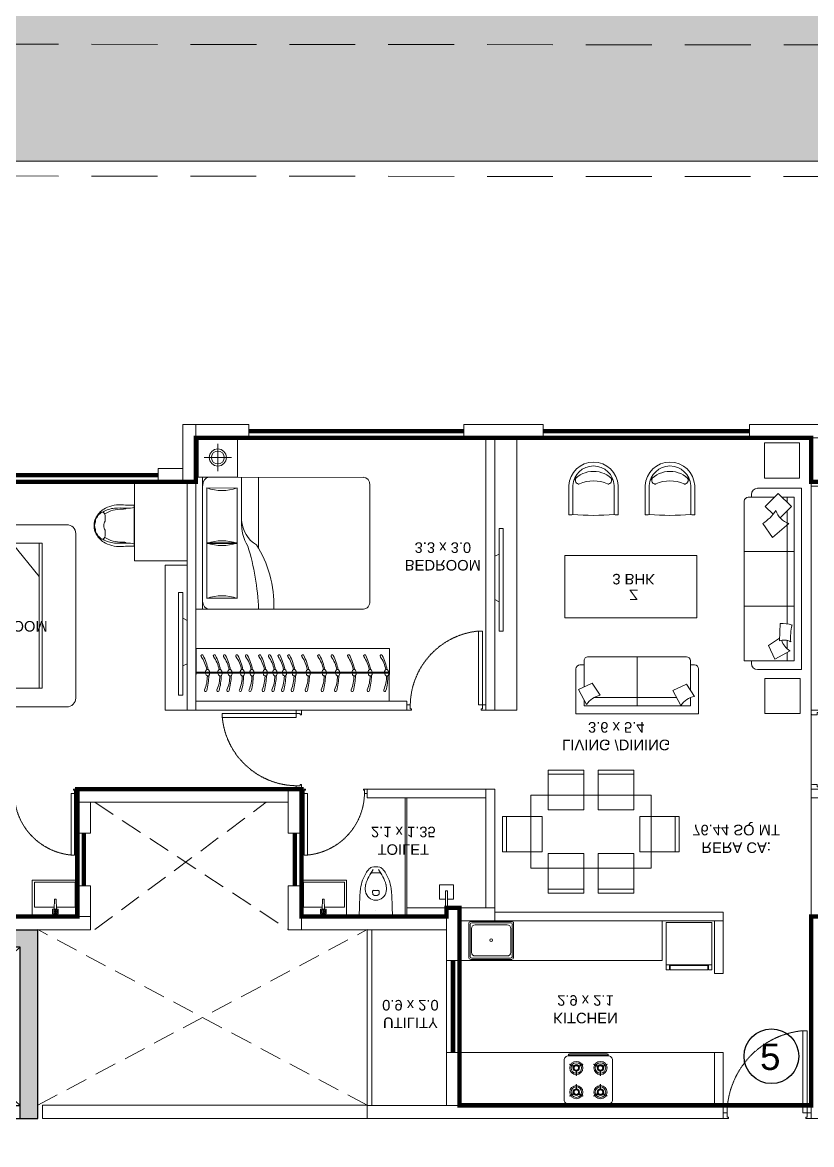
# Model space of a CAD drawing. Header units: inches. Extents: x 27644242 to 29005101, y -955243 to 216979.
# Drawn here: x 28747820 to 28756799, y -108098 to -95322 of the extents above; entities that cross this region are included whole.
import ezdxf

# ---------------------------------------------------------------- set-up
doc = ezdxf.new("R2010")
doc.units = ezdxf.units.IN
doc.header["$MEASUREMENT"] = 0
doc.set_wipeout_variables(frame=1)
for name, pattern in [('01-Xref Col Podium Lvl-1$0$HIDDEN', [0.375, 0.25, -0.125]), ('DASHED', [0.75, 0.5, -0.25]), ('DASHED2', [0.375, 0.25, -0.125]), ('HIDDEN', [0.375, 0.25, -0.125])]:
    doc.linetypes.add(name, pattern=pattern)
doc.layers.get('Defpoints').update_dxf_attribs({"color": 8})
for name, color, linetype, lineweight in [('AHC-A-COLUMN', 210, 'Continuous', 30), ('AHC-A-DUCT', 14, 'HIDDEN', 5), ('Columns', 1, 'Continuous', 25), ('DOOR', 4, 'Continuous', 0), ('DOORS', 1, 'Continuous', 9), ('ELEVATION', 40, 'Continuous', 13), ('FURN', 250, 'Continuous', 0), ('RVA Site Boundary', 17, 'Continuous', 15), ('WALL', 7, 'Continuous', 20), ('WINDOW', 162, 'Continuous', 13)]:
    doc.layers.add(name, color=color, linetype=linetype, lineweight=lineweight)
doc.layers.add('HATCH', color=9, linetype='Continuous')
doc.layers.add('text', color=7, linetype='Continuous')
doc.styles.add('AMITS', font='arial.ttf')

# ---------------------------------------------------------------- blocks, each defined once
blk = doc.blocks.new('FFFF')
at = {"layer": 'Columns', "ltscale": 500, "transparency": 33554610}
h = blk.add_hatch(color=256, dxfattribs=at)
h.dxf.hatch_style = 1
h.paths.add_polyline_path([(27448525, -46438), (27450525, -46438), (27450525, -48238), (27450525, -48388), (27450725, -48388), (27450725, -46238), (27446125, -46238), (27446125, -48388), (27446325, -48388), (27446325, -48238), (27446325, -46438), (27448325, -46438), (27448325, -48238), (27448325, -48388), (27448525, -48388), (27448525, -48238), (27448520, -48238), (27448525, -48232)])
at = {"color": 8, "ltscale": 500}
for p, q in [((27446325, -46438), (27448325, -48238)), ((27448325, -46438), (27446325, -48238)), ((27448520, -48238), (27450525, -46438)), ((27448525, -46438), (27450525, -48238))]:
    blk.add_line(p, q, dxfattribs=at)
at = {"layer": 'AHC-A-COLUMN', "ltscale": 500}
for p, q in [((27446125, -48388), (27446125, -46238)), ((27446125, -46238), (27450725, -46238)), ((27450725, -48388), (27450725, -46238)), ((27446325, -46438), (27448325, -46438)), ((27446325, -48388), (27446325, -46438)), ((27448325, -48388), (27448325, -46438)), ((27450525, -46438), (27448525, -46438)), ((27448525, -48388), (27448525, -46438)), ((27450525, -48388), (27450525, -46438)), ((27446325, -48238), (27446875, -48238)), ((27446875, -48238), (27446875, -48388)), ((27447775, -48238), (27447775, -48388)), ((27447775, -48238), (27448325, -48238)), ((27448520, -48238), (27449025, -48238)), ((27449025, -48238), (27449025, -48388)), ((27449925, -48238), (27449925, -48388)), ((27449925, -48238), (27450525, -48238)), ((27446125, -48388), (27446875, -48388)), ((27447775, -48388), (27449025, -48388)), ((27449925, -48388), (27450725, -48388))]:
    blk.add_line(p, q, dxfattribs=at)
at = {"layer": 'FURN', "ltscale": 500}
blk.add_line((27446875, -48388), (27449925, -48388), dxfattribs=at)
at = {"layer": 'text', "ltscale": 100, "char_height": 300, "width": 1823.98, "attachment_point": 1, "style": 'AMITS'}
for insert in [(27446404, -46901), (27448631, -46901)]:
    blk.add_mtext('\\pxqc;{\\H0.833333x;LIFT\\P\\H0.6x;2.0 x 1.8\\P10 P}', dxfattribs=dict(at, insert=insert))
blk = doc.blocks.new('A$C6E20521E-flat-1-flatten-1')
at = {"layer": 'DOORS', "color": 251}
for p, q in [((-63, 103), (-63, 949)), ((-63, 949), (-27, 949)), ((-27, 103), (-27, 949)), ((-900, 0), (-900, 103)), ((-873, 103), (-900, 103)), ((0, 0), (-900, 0)), ((-873, 67), (-873, 103)), ((-846, 67), (-873, 67)), ((-846, 13), (-846, 67)), ((-27, 103), (-63, 103)), ((-54, 13), (-54, 67)), ((-54, 67), (-27, 67)), ((-27, 103), (0, 103)), ((-27, 67), (-27, 103)), ((0, 0), (0, 103)), ((-859, 0), (-900, 0)), ((-40, 0), (0, 0))]:
    blk.add_line(p, q, dxfattribs=at)
at = {"layer": 'DOORS', "color": 251, "extrusion": (0, 0, -1)}
for centre, major_axis, start_param, end_param in [((-27, 103), (-729, -429), 0.531535, 2.059765), ((-859, 13), (-11.7, -6.7), 3.665191, 5.235988), ((-40, 13), (-11.7, -6.7), 5.235988, 6.806784)]:
    blk.add_ellipse(centre, major_axis=major_axis, ratio=1, start_param=start_param, end_param=end_param, dxfattribs=at)
blk = doc.blocks.new('DOOR_750')
at = {"layer": 'DOOR'}
for points in [[(-70, 50), (-32.5, 50), (-32.5, 750), (-70, 750)], [(-750, 50), (-717.5, 50), (-717.5, 12.5), (-705, 12.5), (-705, 0), (-750, 0)], [(0, 50), (-32.5, 50), (-32.5, 12.5), (-45, 12.5), (-45, 0), (0, 0)]]:
    blk.add_lwpolyline(points, close=True, dxfattribs=at)
at = {"layer": 'DOOR', "linetype": 'DASHED', "ltscale": 10}
blk.add_arc((-2.4, 38), 715.2, 95.4221, 179.04025, dxfattribs=at)
blk = doc.blocks.new('A$C3C731254-flat-1')
at = {"layer": 'FURN'}
for p, q in [((-77430, -2820), (-77431, -2802)), ((-77430, -2802), (-77318, -2797)), ((-77430, -2820), (-77318, -2825))]:
    blk.add_line(p, q, dxfattribs=at)
for points in [[(-77233, -3061), (-77648, -3061), (-77648, -2547), (-77233, -2547)], [(-77263, -2843), (-77263, -2778), (-77318, -2778), (-77318, -2843)], [(-77275, -2831), (-77275, -2791), (-77306, -2791), (-77306, -2831)], [(-77287, -2819), (-77287, -2803), (-77293, -2803), (-77293, -2819)]]:
    blk.add_lwpolyline(points, close=True, dxfattribs=at)
blk.add_lwpolyline([(-77339, -2824), (-77339, -3036), (-77623, -3036), (-77623, -2572), (-77339, -2572), (-77339, -2798)], dxfattribs=at)
blk = doc.blocks.new('A$C3A956F37-flat-1')
at = {"layer": 'FURN'}
blk.add_line((-168, 90), (0, 90), dxfattribs=at)
for points in [[(-97, 67), (-97, 0), (-259, 0), (-259, 161), (-97, 161), (-97, 90)], [(0, 67), (-191, 67), (-191, 90), (-168, 90)]]:
    blk.add_lwpolyline(points, dxfattribs=at)
blk = doc.blocks.new('A$C3D5F2F58')
at = {"color": 0, "linetype": 'ByBlock'}
blk.add_wipeout([(188, 0), (-188, 0), (-185, -125), (-183, -194), (-179, -263), (-176, -302), (-170, -349), (-151, -415), (-144, -433), (-131, -459), (-112, -495), (-106, -504), (-86, -530), (-72, -545), (-64, -553), (-56, -558), (-41, -562), (-23, -564), (3, -565), (30, -563), (47, -561), (56, -558), (74, -543), (101, -511), (135, -451), (158, -392), (171, -340), (179, -260), (185, -136), (187, -46)], dxfattribs=at)
for p, q in [((-188, 0), (188, 0)), ((0, -63), (0, -63)), ((-38, -282), (-36, -255)), ((36, -255), (38, -282)), ((-24, -298), (24, -298)), ((-43, -497), (43, -497))]:
    blk.add_line(p, q, dxfattribs=at)
at = {"color": 0, "linetype": 'ByBlock', "extrusion": (0, 0, -1)}
for centre, major_axis, ratio, start_param, end_param in [((3903, 5), (4088, 164), 0.940247, 3.100232, 3.182953), ((-3903, 5), (-4088, 164), 0.940247, 3.100232, 3.182953), ((0, -305), (84.4, 84.4), 1, 4.07333, 6.922251), ((-27, -256), (6.03, 6.03), 1, 4.01894, 4.852375), ((0, -292), (-38.2, 38.2), 1, 0.139988, 1.430816), ((27, -256), (6.03, 6.03), 1, -0.139979, 0.693472), ((276, -258), (321, 321), 1, 3.353441, 3.79389), ((87, -319), (147, 147), 1, 3.705861, 4.079165), ((326, -246), (-323, 323), 1, 4.816657, 5.23508), ((-24, -284), (10, 10), 1, 2.356198, 4.018929), ((24, -284), (-10, 10), 1, 2.264265, 3.926995), ((-326, -246), (-323, 323), 1, 2.618909, 3.037332), ((-276, -258), (-321, 321), 1, 2.489302, 2.929752), ((-87, -319), (-147, 147), 1, 2.204028, 2.577331), ((119, -350), (193, 193), 1, 3.092098, 3.328462), ((-43, -474), (16.1, 16.1), 1, 2.356198, 3.387836), ((43, -474), (16.1, 16.1), 1, 1.324559, 2.356198), ((-119, -350), (193, 193), 1, 1.383935, 1.620298), ((-41, -527), (24.1, 24.1), 1, 2.528301, 3.092099), ((0, -292), (-193, 193), 1, 3.75489, 4.099099), ((41, -527), (24.1, 24.1), 1, 1.620298, 2.184095)]:
    blk.add_ellipse(centre, major_axis=major_axis, ratio=ratio, start_param=start_param, end_param=end_param, dxfattribs=at)
blk = doc.blocks.new('A$C3E645E75')
at = {"extrusion": (0, 0, -1), "zscale": -0.9999999999999998, "rotation": 179.9999999999989}
blk.add_blockref('A$C3D5F2F58', (0, 0), dxfattribs=at)
blk = doc.blocks.new('KITCHEN')
at = {"layer": 'FURN'}
for p, q in [((-135610, 231799, 0), (-135610, 232190, 0)), ((-135596, 231813, 0), (-135596, 232176, 0)), ((-135120, 232209, 0), (-135591, 232209, 0)), ((-135578, 231857, 0), (-135578, 232132, 0)), ((-135134, 232195, 0), (-135577, 232195, 0)), ((-135172, 232171, 0), (-135539, 232171, 0)), ((-135133, 232132, 0), (-135133, 231857, 0)), ((-135115, 231813, 0), (-135115, 232176, 0)), ((-135100, 231799, 0), (-135100, 232190, 0)), ((-135120, 231779, 0), (-135591, 231779, 0)), ((-135134, 231794, 0), (-135577, 231794, 0)), ((-135172, 231818, 0), (-135539, 231818, 0))]:
    blk.add_line(p, q, dxfattribs=at)
blk.add_circle((-135356, 231997, 0), 14.6, dxfattribs=at)
for centre, radius, start, end in [((-135591, 232190, 0), 19.4, 89.9999, 179.9999), ((-135577, 232176, 0), 19.4, 89.9999, 179.9999), ((-135539, 232132, 0), 38.9, 89.9999, 179.9999), ((-135172, 232132, 0), 38.9, 359.9999, 89.9999), ((-135134, 232176, 0), 19.4, 359.9999, 89.9999), ((-135120, 232190, 0), 19.4, 359.9999, 89.9999), ((-135591, 231799, 0), 19.4, 180.0001, 270.0001), ((-135577, 231813, 0), 19.4, 180.0001, 270.0001), ((-135539, 231857, 0), 38.9, 179.9999, 269.9999), ((-135172, 231857, 0), 38.9, 269.9999, 359.9999), ((-135134, 231813, 0), 19.4, 270.0001, 0.0001), ((-135120, 231799, 0), 19.4, 270.0001, 0.0001)]:
    blk.add_arc(centre, radius, start, end, dxfattribs=at)
blk = doc.blocks.new('A$C700F438C')
at = {"layer": 'FURN', "color": 8, "extrusion": (-6.65399e-08, 5.27913e-08, 1)}
for p, q in [((0, 0.091, 0), (0, 1.409, 0)), ((0.073, 1.5, 0), (1.83, 1.5, 0)), ((1.98, 1.5, 0), (1.53, 1.5, 0)), ((1.98, 1.5, 0), (1.53, 1.5, 0)), ((1.98, 1.5, 0), (1.53, 1.5, 0)), ((1.904, 1.5, 0), (1.904, 0, 0)), ((1.855, 1.378, 0), (1.512, 1.378, 0)), ((1.512, 1.378, 0), (1.512, 0.747, 0)), ((1.855, 0.747, 0), (1.855, 1.378, 0)), ((1.267, 0.799, 0), (1.267, 0, 0)), ((1.512, 0.122, 0), (1.512, 0.754, 0)), ((1.512, 0.754, 0), (1.855, 0.754, 0)), ((1.512, 0.747, 0), (1.855, 0.747, 0)), ((1.855, 0.754, 0), (1.855, 0.122, 0)), ((1.463, 0.503, 0), (1.463, 0, 0)), ((1.83, 0, 0), (0.074, 0, 0)), ((1.855, 0.122, 0), (1.512, 0.122, 0)), ((1.904, 0, 0), (1.98, 0, 0))]:
    blk.add_line(p, q, dxfattribs=at)
at = {"layer": 'FURN', "linetype": 'Continuous', "lineweight": 0, "extrusion": (-6.65399e-08, 5.27913e-08, 1)}
blk.add_line((1.83, 0, 0), (1.917, 0, 0), dxfattribs=at)
at = {"layer": 'FURN', "color": 8, "extrusion": (6.65399e-08, -5.27913e-08, -1)}
for centre, major_axis, ratio, start_param, end_param in [((0.073, 1.409, 0), (0, -0.0914, 0), 0.803207, 1.570796, 3.141593), ((1.959, 1.454, 0), (0, -1.077, 0), 0.803207, 0.880587, 1.613256), ((3.067, 1.603, 0), (0, -2.243, 0), 0.803207, 1.197175, 1.525138), ((1.83, 1.409, 0), (0, -0.0914, 0), 0.803207, 3.141593, 4.712389), ((1.683, 2.11, 0), (0, -0.762, 0), 0.803207, -0.283794, 0.283794), ((0.669, 0.085, 0), (-0.705, -0.615, 0), 0.604617, 2.952061, 3.536756), ((-0.032, 0.19, 0), (-1.467, -0.494, 0), 0.581007, 3.019706, 3.343381), ((1.684, 0.015, 0), (0, -0.762, 0), 0.803207, 2.857799, 3.425387), ((0.074, 0.091, 0), (0, -0.0914, 0), 0.803207, 0, 1.570796), ((1.83, 0.092, 0), (0, -0.0914, 0), 0.803207, -1.570796, 0)]:
    blk.add_ellipse(centre, major_axis=major_axis, ratio=ratio, start_param=start_param, end_param=end_param, dxfattribs=at)
at = {"layer": 'FURN', "color": 8, "extrusion": (-6.65399e-08, 5.27913e-08, 1)}
for centre, start_param, end_param in [((1.683, 1.485, 0), -0.283794, 0.283794), ((1.684, -0.61, 0), 2.857799, 3.425387)]:
    blk.add_ellipse(centre, major_axis=(0, -0.762, 0), ratio=0.803207, start_param=start_param, end_param=end_param, dxfattribs=at)
blk = doc.blocks.new('BEDROOM')
at = {"layer": 'FURN', "linetype": 'Continuous', "extrusion": (-5.00305e-08, -8.66553e-08, 1)}
for p, q in [((1066, 501, 0), (1066, 193, 0)), ((912, 347, 0), (1220, 347, 0))]:
    blk.add_line(p, q, dxfattribs=at)
at = {"layer": 'FURN', "ltscale": 500}
blk.add_line((1315, 122, 0), (1315, -1378, 0), dxfattribs=at)
at = {"layer": 'FURN', "ltscale": 0.05, "extrusion": (-5.00305e-08, -8.66553e-08, 1), "elevation": 0}
blk.add_lwpolyline([(1291, 122), (841, 122), (841, 572), (1291, 572)], close=True, dxfattribs=at)
at = {"layer": 'FURN', "linetype": 'Continuous', "extrusion": (-5.00305e-08, -8.66553e-08, 1)}
for radius in [97, 72.8]:
    blk.add_circle((1066, 347, 0), radius, dxfattribs=at)
at = {"layer": 'FURN', "extrusion": (-3.01072e-07, 1.30707e-07, 1), "xscale": -1000.000000000015, "yscale": 1000.000000000015, "zscale": 1000.000000000007, "rotation": 180.0236273616612}
blk.add_blockref('A$C700F438C', (-665, 121, 0), dxfattribs=at)
blk = doc.blocks.new('edddew234')
at = {"layer": 'FURN', "linetype": 'Continuous', "extrusion": (5.00305e-08, 8.66553e-08, 1)}
for p, q in [((1391, 2058, 0), (1391, 1750, 0)), ((1545, 1904, 0), (1237, 1904, 0))]:
    blk.add_line(p, q, dxfattribs=at)
at = {"layer": 'FURN', "ltscale": 0.05, "extrusion": (5.00305e-08, 8.66553e-08, 1)}
for p, q in [((1616, 1650, 0), (-334, 1650, 0)), ((-334, 1650, 0), (-334, 0, 0)), ((6, 1650, 0), (-299, 1271, 0)), ((-299, 1650, 0), (-299, 0, 0)), ((1547, 1650, 0), (1547, 0, 0)), ((1616, 1650, 0), (1616, 0, 0)), ((1616, 0, 0), (-334, 0, 0))]:
    blk.add_line(p, q, dxfattribs=at)
blk.add_lwpolyline([(1166, 1679), (1616, 1679), (1616, 2129), (1166, 2129)], close=True, dxfattribs=at)
at = {"layer": 'FURN', "linetype": 'Continuous', "extrusion": (5.00305e-08, 8.66553e-08, 1)}
for points in [[(1494, 1449), (1203, 1449), (1203, 869), (1494, 869)], [(1494, 190), (1203, 190), (1203, 769), (1494, 769)]]:
    blk.add_lwpolyline(points, close=True, dxfattribs=at)
for radius in [97, 72.8]:
    blk.add_circle((1391, 1904), radius, dxfattribs=at)
blk = doc.blocks.new('TVVVV')
at = {"layer": 'FURN', "ltscale": 1000, "elevation": 0}
blk.add_lwpolyline([(-130, 740), (-82, 740), (-82, -429), (-130, -429)], close=True, dxfattribs=at)
for points in [[(-130, 447), (-179, 422)], [(-130, -96), (-179, -71)]]:
    blk.add_lwpolyline(points, dxfattribs=at)
blk = doc.blocks.new('CHAIR3A')
at = {"linetype": 'ByBlock'}
blk.add_line((-52, -301), (-52, 301), dxfattribs=at)
for points in [[(-52, 301, -0.003941), (-52, 301, 0.024434), (-3, 299, 0.045583), (106, 303, -0.150789), (371, 255, -0.143435), (506, 126, -0.142303), (537, 0, -2.98005)], [(-52, 267, 0.057605), (62, 255, -0.038875), (238, 255, -0.121281), (406, 199, -1.697813)], [(-52, 267, 0.057605), (62, 255, -0.038875), (238, 255, -0.121281), (406, 199, -1.697813)], [(68, 254, 0.173618), (87, 244, 0.0594), (126, 241, -0.149572), (381, 173, 1.755029)], [(68, 254, 0.173618), (87, 244, 0.0594), (126, 241, -0.149572), (381, 173, 1.755029)], [(529, 0, 0.08954), (521, 43, -0.106296), (517, 70, 0.127969), (512, 95, 0.046207), (480, 147, 0.087077), (465, 161, -0.116175), (440, 187, 0.417123), (406, 196, 0.303615), (375, 132, -0.099252), (373, 96, 0.17219), (376, 68, -0.081748), (395, 0, 1.609398)], [(529, 0, 0.08954), (521, 43, -0.106296), (517, 70, 0.127969), (512, 95, 0.046207), (480, 147, 0.087077), (465, 161, -0.116175), (440, 187, 0.417123), (406, 196, 0.303615), (375, 132, -0.099252), (373, 96, 0.17219), (376, 68, -0.081748), (395, 0, 1.609398)], [(-52, -301, 0.003941), (-52, -300, -0.024434), (-3, -299, -0.045583), (106, -303, 0.150789), (371, -255, 0.143435), (506, -126, 0.142303), (537, 0, 2.98005)], [(529, 0, -0.08954), (521, -43, 0.106296), (517, -70, -0.127969), (512, -95, -0.046207), (480, -147, -0.087077), (465, -161, 0.116175), (440, -187, -0.417123), (406, -196, -0.303615), (375, -132, 0.099252), (373, -96, -0.17219), (376, -68, 0.081748), (395, 0, -1.609398)], [(529, 0, -0.08954), (521, -43, 0.106296), (517, -70, -0.127969), (512, -95, -0.046207), (480, -147, -0.087077), (465, -161, 0.116175), (440, -187, -0.417123), (406, -196, -0.303615), (375, -132, 0.099252), (373, -96, -0.17219), (376, -68, 0.081748), (395, 0, -1.609398)], [(-52, -267, -0.057605), (62, -255, 0.038875), (238, -255, 0.121281), (406, -199, 1.697813)], [(-52, -267, -0.057605), (62, -255, 0.038875), (238, -255, 0.121281), (406, -199, 1.697813)], [(68, -254, -0.173618), (87, -244, -0.0594), (126, -241, 0.149572), (381, -173, -1.755029)], [(68, -254, -0.173618), (87, -244, -0.0594), (126, -241, 0.149572), (381, -173, -1.755029)]]:
    blk.add_lwpolyline(points, format="xyb", dxfattribs=at)
blk = doc.blocks.new('09CH600A')
at = {"linetype": 'ByBlock'}
blk.add_wipeout([(-275, 0), (275, 0), (274, -35), (277, -145), (278, -240), (261, -323), (234, -387), (193, -448), (142, -494), (109, -515), (34, -539), (-15, -540), (-54, -535), (-102, -518), (-170, -471), (-211, -424), (-233, -388), (-250, -350), (-273, -270), (-279, -219), (-278, -158), (-273, -96), (-273, -53), (-274, -23), (-275, -1)], dxfattribs=at)
at = {"linetype": 'ByBlock', "xscale": 0.9151414309484192, "yscale": 0.9151414309484192, "zscale": 0.9151414309484192, "rotation": 270.0696394041314}
blk.add_blockref('CHAIR3A', (0, -48), dxfattribs=at)
blk = doc.blocks.new('rffffff')
at = {"layer": 'FURN'}
for p, q in [((146, 519, 0), (-2054, 519, 0)), ((-2054, 519, 0), (-2053, -81, 0)), ((146, 519, 0), (147, -81, 0)), ((146, 251, 0), (-2054, 250, 0)), ((146, 239, 0), (-2054, 238, 0)), ((147, -81, 0), (-2053, -81, 0))]:
    blk.add_line(p, q, dxfattribs=at)
at = {"layer": 'FURN', "extrusion": (9.36485e-09, 6.40542e-09, 1)}
for points in [[(-2028, 206, 0.144333), (-2019, 208, 0.107177), (-2009, 216, 0.077818), (-2003, 227, 0.065016), (-1999, 242, 0.065016), (-2000, 257, 0.077818), (-2004, 269, 0.107177), (-2011, 279, 0.144333), (-2020, 282, 0.144333), (-2029, 280, 0.107177), (-2038, 273, 0.077818), (-2044, 262, 0.065016), (-2048, 247, 0.065016), (-2047, 231, 0.077818), (-2044, 219, 0.107177), (-2036, 210, 0.144333)], [(-1840, 206, 0.144333), (-1831, 208, 0.107177), (-1821, 216, 0.077818), (-1815, 227, 0.065016), (-1811, 242, 0.065016), (-1812, 257, 0.077818), (-1816, 269, 0.107177), (-1823, 279, 0.144333), (-1832, 282, 0.144333), (-1841, 280, 0.107177), (-1850, 273, 0.077818), (-1856, 262, 0.065016), (-1860, 247, 0.065016), (-1859, 231, 0.077818), (-1856, 219, 0.107177), (-1848, 210, 0.144333)], [(-1657, 207, 0.144333), (-1648, 208, 0.107177), (-1639, 216, 0.077818), (-1633, 227, 0.065016), (-1629, 242, 0.065016), (-1630, 257, 0.077818), (-1633, 269, 0.107177), (-1641, 279, 0.144333), (-1649, 282, 0.144333), (-1658, 280, 0.107177), (-1668, 273, 0.077818), (-1674, 262, 0.065016), (-1678, 247, 0.065016), (-1677, 232, 0.077818), (-1673, 219, 0.107177), (-1666, 210, 0.144333)], [(-1469, 207, 0.144333), (-1460, 208, 0.107177), (-1451, 216, 0.077818), (-1444, 227, 0.065016), (-1441, 242, 0.065016), (-1441, 257, 0.077818), (-1445, 269, 0.107177), (-1453, 279, 0.144333), (-1461, 282, 0.144333), (-1470, 281, 0.107177), (-1480, 273, 0.077818), (-1486, 262, 0.065016), (-1489, 247, 0.065016), (-1489, 232, 0.077818), (-1485, 219, 0.107177), (-1477, 210, 0.144333)], [(-1317, 207, 0.144333), (-1308, 208, 0.107177), (-1298, 216, 0.077818), (-1292, 227, 0.065016), (-1289, 242, 0.065016), (-1289, 257, 0.077818), (-1293, 269, 0.107177), (-1301, 279, 0.144333), (-1309, 282, 0.144333), (-1318, 281, 0.107177), (-1327, 273, 0.077818), (-1334, 262, 0.065016), (-1337, 247, 0.065016), (-1337, 232, 0.077818), (-1333, 219, 0.107177), (-1325, 210, 0.144333)], [(-1135, 207, 0.144333), (-1126, 208, 0.107177), (-1116, 216, 0.077818), (-1110, 227, 0.065016), (-1106, 242, 0.065016), (-1107, 257, 0.077818), (-1111, 270, 0.107177), (-1118, 279, 0.144333), (-1127, 282, 0.144333), (-1136, 281, 0.107177), (-1145, 273, 0.077818), (-1151, 262, 0.065016), (-1155, 247, 0.065016), (-1154, 232, 0.077818), (-1151, 220, 0.107177), (-1143, 210, 0.144333)], [(-975, 207, 0.144333), (-966, 208, 0.107177), (-957, 216, 0.077818), (-951, 227, 0.065016), (-947, 242, 0.065016), (-947, 257, 0.077818), (-951, 270, 0.107177), (-959, 279, 0.144333), (-967, 282, 0.144333), (-976, 281, 0.107177), (-986, 273, 0.077818), (-992, 262, 0.065016), (-996, 247, 0.065016), (-995, 232, 0.077818), (-991, 220, 0.107177), (-984, 210, 0.144333)], [(-865, 207, 0.144333), (-856, 209, 0.107177), (-846, 216, 0.077818), (-840, 227, 0.065016), (-836, 242, 0.065016), (-837, 257, 0.077818), (-841, 270, 0.107177), (-848, 279, 0.144333), (-857, 283, 0.144333), (-866, 281, 0.107177), (-875, 273, 0.077818), (-881, 262, 0.065016), (-885, 247, 0.065016), (-885, 232, 0.077818), (-881, 220, 0.107177), (-873, 210, 0.144333)], [(-756, 207, 0.144333), (-747, 209, 0.107177), (-738, 216, 0.077818), (-731, 227, 0.065016), (-728, 242, 0.065016), (-728, 258, 0.077818), (-732, 270, 0.107177), (-740, 279, 0.144333), (-748, 283, 0.144333), (-757, 281, 0.107177), (-766, 273, 0.077818), (-773, 262, 0.065016), (-776, 247, 0.065016), (-776, 232, 0.077818), (-772, 220, 0.107177), (-764, 210, 0.144333)], [(-645, 207, 0.144333), (-636, 209, 0.107177), (-627, 216, 0.077818), (-621, 227, 0.065016), (-617, 242, 0.065016), (-617, 258, 0.077818), (-621, 270, 0.107177), (-629, 279, 0.144333), (-637, 283, 0.144333), (-646, 281, 0.107177), (-656, 273, 0.077818), (-662, 262, 0.065016), (-666, 247, 0.065016), (-665, 232, 0.077818), (-661, 220, 0.107177), (-654, 210, 0.144333)], [(-495, 207, 0.144333), (-486, 209, 0.107177), (-477, 216, 0.077818), (-471, 227, 0.065016), (-467, 242, 0.065016), (-468, 258, 0.077818), (-471, 270, 0.107177), (-479, 279, 0.144333), (-488, 283, 0.144333), (-496, 281, 0.107177), (-506, 273, 0.077818), (-512, 262, 0.065016), (-516, 247, 0.065016), (-515, 232, 0.077818), (-511, 220, 0.107177), (-504, 210, 0.144333)], [(-385, 207, 0.144333), (-376, 209, 0.107177), (-366, 216, 0.077818), (-360, 227, 0.065016), (-357, 242, 0.065016), (-357, 258, 0.077818), (-361, 270, 0.107177), (-369, 279, 0.144333), (-377, 283, 0.144333), (-386, 281, 0.107177), (-395, 273, 0.077818), (-402, 262, 0.065016), (-405, 247, 0.065016), (-405, 232, 0.077818), (-401, 220, 0.107177), (-393, 210, 0.144333)], [(-244, 207, 0.144333), (-235, 209, 0.107177), (-226, 216, 0.077818), (-219, 227, 0.065016), (-216, 242, 0.065016), (-216, 258, 0.077818), (-220, 270, 0.107177), (-228, 279, 0.144333), (-236, 283, 0.144333), (-245, 281, 0.107177), (-254, 273, 0.077818), (-261, 262, 0.065016), (-264, 247, 0.065016), (-264, 232, 0.077818), (-260, 220, 0.107177), (-252, 210, 0.144333)], [(-130, 207, 0.144333), (-121, 209, 0.107177), (-112, 216, 0.077818), (-106, 227, 0.065016), (-102, 242, 0.065016), (-102, 258, 0.077818), (-106, 270, 0.107177), (-114, 279, 0.144333), (-122, 283, 0.144333), (-131, 281, 0.107177), (-141, 273, 0.077818), (-147, 262, 0.065016), (-151, 247, 0.065016), (-150, 232, 0.077818), (-146, 220, 0.107177), (-139, 210, 0.144333)], [(11, 207, 0.144333), (20, 209, 0.107177), (29, 216, 0.077818), (35, 227, 0.065016), (39, 242, 0.065016), (38, 258, 0.077818), (35, 270, 0.107177), (27, 279, 0.144333), (18, 283, 0.144333), (10, 281, 0.107177), (0, 273, 0.077818), (-6, 262, 0.065016), (-10, 247, 0.065016), (-9, 232, 0.077818), (-5, 220, 0.107177), (2, 210, 0.144333)]]:
    blk.add_lwpolyline(points, format="xyb", close=True, dxfattribs=at)
for points in [[(-2038, 211, 0.057952), (-2015, 41, 1.08017), (-1990, 49, -0.102886), (-2022, 207, -0.821198)], [(-1850, 212, 0.057952), (-1827, 41, 1.08017), (-1802, 49, -0.102886), (-1834, 207, -0.821198)], [(-1668, 212, 0.057952), (-1644, 41, 1.08017), (-1619, 50, -0.102886), (-1651, 207, -0.821198)], [(-1479, 212, 0.057952), (-1456, 41, 1.08017), (-1431, 50, -0.102886), (-1463, 207, -0.821198)], [(-1327, 212, 0.057952), (-1304, 41, 1.08017), (-1279, 50, -0.102886), (-1311, 207, -0.821198)], [(-1145, 212, 0.057952), (-1122, 41, 1.08017), (-1097, 50, -0.102886), (-1129, 207, -0.821198)], [(-985, 212, 0.057952), (-962, 41, 1.08017), (-937, 50, -0.102886), (-969, 207, -0.821198)], [(-875, 212, 0.057952), (-852, 41, 1.08017), (-827, 50, -0.102886), (-859, 207, -0.821198)], [(-766, 212, 0.057952), (-743, 41, 1.08017), (-718, 50, -0.102886), (-750, 207, -0.821198)], [(-656, 212, 0.057952), (-632, 41, 1.08017), (-607, 50, -0.102886), (-639, 207, -0.821198)], [(-506, 212, 0.057952), (-482, 41, 1.08017), (-457, 50, -0.102886), (-489, 207, -0.821198)], [(-395, 212, 0.057952), (-372, 41, 1.08017), (-347, 50, -0.102886), (-379, 207, -0.821198)], [(-254, 212, 0.057952), (-231, 41, 1.08017), (-206, 50, -0.102886), (-238, 207, -0.821198)], [(-141, 212, 0.057952), (-117, 41, 1.08017), (-92, 50, -0.102886), (-124, 207, -0.821198)], [(0, 212, 0.057952), (24, 41, 1.08017), (49, 50, -0.102886), (17, 207, -0.821198)]]:
    blk.add_lwpolyline(points, format="xyb", dxfattribs=at)
for centre, radius, start, end in [((-1304, 113, 0), 745, 153.8497, 167.1166), ((-1627, 202, 0), 395, 145.0214, 168.5184), ((-1962, 436, 0), 13.2, 325.0212, 153.8495), ((-1116, 113, 0), 745, 153.8497, 167.1166), ((-1439, 202, 0), 395, 145.0214, 168.5184), ((-1774, 436, 0), 13.2, 325.0212, 153.8495), ((-934, 113, 0), 745, 153.8497, 167.1166), ((-1257, 202, 0), 395, 145.0214, 168.5184), ((-1591, 436, 0), 13.2, 325.0212, 153.8495), ((-746, 113, 0), 745, 153.8497, 167.1166), ((-1069, 202, 0), 395, 145.0214, 168.5184), ((-1403, 436, 0), 13.2, 325.0212, 153.8495), ((-594, 113, 0), 745, 153.8497, 167.1166), ((-917, 202, 0), 395, 145.0214, 168.5184), ((-1251, 436, 0), 13.2, 325.0212, 153.8495), ((-411, 113, 0), 745, 153.8497, 167.1166), ((-734, 202, 0), 395, 145.0214, 168.5184), ((-1069, 436, 0), 13.2, 325.0212, 153.8495), ((-252, 113, 0), 745, 153.8497, 167.1166), ((-575, 202, 0), 395, 145.0214, 168.5184), ((-909, 436, 0), 13.2, 325.0212, 153.8495), ((-141, 113, 0), 745, 153.8497, 167.1166), ((-464, 202, 0), 395, 145.0214, 168.5184), ((-799, 436, 0), 13.2, 325.0212, 153.8495), ((-33, 113, 0), 745, 153.8497, 167.1166), ((-356, 202, 0), 395, 145.0214, 168.5184), ((-690, 436, 0), 13.2, 325.0212, 153.8495), ((78, 113, 0), 745, 153.8497, 167.1166), ((-245, 202, 0), 395, 145.0214, 168.5184), ((-579, 436, 0), 13.2, 325.0212, 153.8495), ((228, 113, 0), 745, 153.8497, 167.1166), ((-95, 202, 0), 395, 145.0214, 168.5184), ((-429, 436, 0), 13.2, 325.0212, 153.8495), ((338, 113, 0), 745, 153.8497, 167.1166), ((15, 202, 0), 395, 145.0214, 168.5184), ((-319, 436, 0), 13.2, 325.0212, 153.8495), ((479, 113, 0), 745, 153.8497, 167.1166), ((156, 202, 0), 395, 145.0214, 168.5184), ((-178, 436, 0), 13.2, 325.0212, 153.8495), ((593, 113, 0), 745, 153.8497, 167.1166), ((270, 202, 0), 395, 145.0214, 168.5184), ((-64, 436, 0), 13.2, 325.0212, 153.8495), ((734, 113, 0), 745, 153.8497, 167.1166), ((411, 202, 0), 395, 145.0214, 168.5184), ((77, 436, 0), 13.2, 325.0212, 153.8495)]:
    blk.add_arc(centre, radius, start, end, dxfattribs=at)
blk = doc.blocks.new('FRDG')
at = {"layer": 'FURN', "color": 8, "lineweight": 0, "extrusion": (3.3432e-08, -6.87431e-09, 1), "elevation": 0}
for points in [[(9345.998, -728.492), (9346.508, -728.492), (9346.508, -727.946), (9345.998, -727.946)], [(9346.508, -727.946), (9346.566, -727.946), (9346.566, -727.986), (9346.508, -727.986)], [(9346.514, -727.992), (9346.566, -727.992), (9346.566, -728.444), (9346.514, -728.444)], [(9346.508, -728.452), (9346.566, -728.452), (9346.566, -728.492), (9346.508, -728.492)]]:
    blk.add_lwpolyline(points, close=True, dxfattribs=at)
blk = doc.blocks.new('hob')
at = {"layer": 'FURN', "extrusion": (2e-16, 7.34249e-08, 1)}
for p, q in [((-747640, 890447), (-747613, 890399)), ((-747636, 890449), (-747608, 890402)), ((-747280, 890449), (-747308, 890402)), ((-747276, 890447), (-747303, 890399)), ((-747640, 890302), (-747613, 890350)), ((-747636, 890300), (-747608, 890347)), ((-747510, 890377), (-747566, 890377)), ((-747510, 890372), (-747566, 890372)), ((-747405, 890377), (-747350, 890377)), ((-747405, 890372), (-747350, 890372)), ((-747280, 890300), (-747308, 890347)), ((-747276, 890302), (-747303, 890350)), ((-747640, 890172), (-747613, 890124)), ((-747640, 890027), (-747613, 890075)), ((-747636, 890174), (-747608, 890127)), ((-747636, 890025), (-747608, 890072)), ((-747510, 890102), (-747566, 890102)), ((-747510, 890097), (-747566, 890097)), ((-747405, 890102), (-747350, 890102)), ((-747405, 890097), (-747350, 890097)), ((-747280, 890174), (-747308, 890127)), ((-747280, 890025), (-747308, 890072)), ((-747276, 890172), (-747303, 890124)), ((-747276, 890027), (-747303, 890075))]:
    blk.add_line(p, q, dxfattribs=at)
at = {"layer": 'FURN', "extrusion": (2e-16, 7.34249e-08, 1), "elevation": 0}
for points in [[(-747233, 889962), (-747683, 889962, -0.414214), (-747733, 890012), (-747733, 890462, -0.414214), (-747683, 890512), (-747233, 890512, -0.414214), (-747183, 890462), (-747183, 890012, -0.414214)], [(-747173, 890462, -0.414214), (-747158, 890447), (-747158, 890027, -0.414214), (-747173, 890012), (-747173, 890027)]]:
    blk.add_lwpolyline(points, format="xyb", close=True, dxfattribs=at)
at = {"layer": 'FURN', "extrusion": (2e-16, 7.34249e-08, 1), "const_width": 20, "elevation": 0}
for points in [[(-747625, 890375, 1), (-747565, 890375, 1)], [(-747290, 890375, 1), (-747350, 890375, 1)], [(-747625, 890100, -1), (-747565, 890100, -1)], [(-747290, 890100, 1), (-747350, 890100, 1)]]:
    blk.add_lwpolyline(points, format="xyb", close=True, dxfattribs=at)
at = {"layer": 'FURN', "extrusion": (2e-16, 7.34249e-08, 1)}
for centre, radius in [((-747595, 890375, 0), 75), ((-747320, 890375, 0), 75), ((-747595, 890375, 0), 60), ((-747595, 890375, 0), 37.5), ((-747320, 890375, 0), 60), ((-747320, 890375, 0), 37.5), ((-747595, 890100, 0), 75), ((-747595, 890100, 0), 60), ((-747595, 890100, 0), 37.5), ((-747320, 890100, 0), 75), ((-747320, 890100, 0), 60), ((-747320, 890100, 0), 37.5)]:
    blk.add_circle(centre, radius, dxfattribs=at)
for centre, start, end in [((-747595, 890375, 0), 118.3146, 121.6854), ((-747320, 890375, 0), 58.3146, 61.6854), ((-747320, 890375, 0), 58.3146, 61.6854), ((-747595, 890375, 0), 358.3146, 1.6854), ((-747320, 890375, 0), 178.3146, 181.6854), ((-747595, 890375, 0), 238.3146, 241.6854), ((-747320, 890375, 0), 298.3146, 301.6854), ((-747595, 890100, 0), 118.3146, 121.6854), ((-747595, 890100, 0), 358.3146, 1.6854), ((-747320, 890100, 0), 178.3146, 181.6854), ((-747320, 890100, 0), 58.3146, 61.6854), ((-747320, 890100, 0), 58.3146, 61.6854), ((-747595, 890100, 0), 238.3146, 241.6854), ((-747320, 890100, 0), 298.3146, 301.6854)]:
    blk.add_arc(centre, 85, start, end, dxfattribs=at)
blk = doc.blocks.new('DINING TBALE')
at = {"layer": 'FURN'}
for p, q in [((552, 1665, 0), (552, 1710, 0)), ((552, 1710, 0), (957, 1710, 0)), ((552, 1665, 0), (552, 1710, 0)), ((957, 1665, 0), (552, 1665, 0)), ((552, 1665, 0), (552, 1260, 0)), ((957, 1665, 0), (552, 1665, 0)), ((957, 1710, 0), (957, 1665, 0)), ((957, 1260, 0), (957, 1665, 0)), ((1123, 1710, 0), (1123, 1665, 0)), ((1528, 1710, 0), (1123, 1710, 0)), ((1123, 1260, 0), (1123, 1665, 0)), ((1123, 1665, 0), (1528, 1665, 0)), ((1123, 1665, 0), (1528, 1665, 0)), ((1528, 1665, 0), (1528, 1710, 0)), ((1528, 1665, 0), (1528, 1710, 0)), ((1528, 1665, 0), (1528, 1260, 0)), ((1726, 1426, 0), (354, 1426, 0)), ((354, 1426, 0), (354, 594, 0)), ((1726, 1426, 0), (1726, 594, 0)), ((35, 1184, 0), (80, 1184, 0)), ((35, 779, 0), (35, 1184, 0)), ((485, 1184, 0), (80, 1184, 0)), ((80, 1184, 0), (80, 779, 0)), ((80, 1184, 0), (80, 779, 0)), ((485, 779, 0), (485, 1184, 0)), ((552, 1260, 0), (957, 1260, 0)), ((1528, 1260, 0), (1123, 1260, 0)), ((1595, 1184, 0), (2000, 1184, 0)), ((1595, 779, 0), (1595, 1184, 0)), ((2045, 1184, 0), (2000, 1184, 0)), ((2000, 1184, 0), (2000, 779, 0)), ((2000, 1184, 0), (2000, 779, 0)), ((2045, 779, 0), (2045, 1184, 0)), ((80, 779, 0), (35, 779, 0)), ((80, 779, 0), (35, 779, 0)), ((80, 779, 0), (485, 779, 0)), ((2000, 779, 0), (1595, 779, 0)), ((2000, 779, 0), (2045, 779, 0)), ((2000, 779, 0), (2045, 779, 0)), ((552, 761, 0), (957, 761, 0)), ((552, 761, 0), (552, 356, 0)), ((957, 761, 0), (957, 356, 0)), ((1123, 761, 0), (1123, 356, 0)), ((1528, 761, 0), (1123, 761, 0)), ((1528, 761, 0), (1528, 356, 0)), ((354, 594, 0), (1726, 594, 0)), ((552, 356, 0), (552, 311, 0)), ((552, 356, 0), (552, 311, 0)), ((957, 356, 0), (552, 356, 0)), ((957, 356, 0), (552, 356, 0)), ((552, 311, 0), (957, 311, 0)), ((957, 311, 0), (957, 356, 0)), ((1123, 311, 0), (1123, 356, 0)), ((1123, 356, 0), (1528, 356, 0)), ((1123, 356, 0), (1528, 356, 0)), ((1528, 311, 0), (1123, 311, 0)), ((1528, 356, 0), (1528, 311, 0)), ((1528, 356, 0), (1528, 311, 0))]:
    blk.add_line(p, q, dxfattribs=at)
blk = doc.blocks.new('sofa-14')
at = {"color": 0, "linetype": 'ByBlock'}
for p, q in [((1.35, 0.7), (0.15, 0.7)), ((0.75, 0.1), (0.75, 0.7)), ((0, 0.55), (0, 0)), ((0.1, 0.6), (0.05, 0.6)), ((0.1, 0.65), (0.1, 0.292)), ((1.4, 0.332), (1.4, 0.65)), ((1.45, 0.6), (1.4, 0.6)), ((1.5, 0), (1.5, 0.55)), ((0.049, 0.214), (0.147, 0.364)), ((0.147, 0.364), (0.315, 0.286)), ((0.315, 0.286), (0.216, 0.102)), ((1.201, 0.228), (1.3, 0.378)), ((1.3, 0.378), (1.468, 0.301)), ((1.468, 0.301), (1.369, 0.116)), ((0.1, 0.199), (0.1, 0.1)), ((0.268, 0.2), (1.28, 0.2)), ((1.4, 0.1), (1.4, 0.174)), ((0, 0), (1.5, 0)), ((0.1, 0.1), (1.4, 0.1))]:
    blk.add_line(p, q, dxfattribs=at)
for centre, radius, start, end in [((0.15, 0.65), 0.05, 90, 180), ((1.35, 0.65), 0.05, 360, 90), ((0.05, 0.55), 0.05, 90, 180), ((1.45, 0.55), 0.05, 0, 90), ((0.006, -0.031), 0.249, 32.3301, 80.157), ((1.159, -0.017), 0.249, 32.3301, 80.157)]:
    blk.add_arc(centre, radius, start, end, dxfattribs=at)
blk = doc.blocks.new('sofasaaaaaaaaaaa')
at = {"color": 0, "linetype": 'ByBlock'}
for p, q in [((-275, 791), (1541, 791)), ((299, 791), (299, 221)), ((920, 791), (920, 221)), ((1541, 791), (1541, 221)), ((-422, 139), (-422, 640)), ((-352, 710), (-322, 710)), ((-322, 710), (-322, 745)), ((-322, 710), (-322, 444)), ((1541, 710), (1571, 710)), ((1541, 424), (1541, 710)), ((1641, 640), (1641, 139)), ((-214, 551), (-363, 403)), ((-126, 463), (-214, 551)), ((137, 471), (-22, 580)), ((1283, 389), (1366, 514)), ((1366, 514), (1522, 442)), ((-363, 403), (-214, 255)), ((-22, 283), (137, 471)), ((1118, 382), (1314, 390)), ((1522, 442), (1430, 270)), ((-322, 363), (-322, 221)), ((-262, 302), (-322, 302)), ((-214, 255), (-87, 383)), ((1121, 302), (-167, 302)), ((1405, 302), (1310, 302)), ((1541, 302), (1447, 302)), ((1641, 139), (-422, 139)), ((-322, 221), (1541, 221))]:
    blk.add_line(p, q, dxfattribs=at)
for centre, radius, start, end in [((-275, 745), 46.6, 90, 180), ((-352, 640), 69.8, 90, 180), ((1571, 640), 69.8, 0, 90), ((-415, 825), 463, 301.9301, 328.0699), ((-242, 211), 231, 18.0785, 71.9215), ((1460, 340), 155, 160.8325, 209.9235), ((1465, 354), 348, 175.4155, 198.0697), ((1280, -338), 602, 85.599, 104.0402), ((1234, 147), 231, 32.3301, 71.5057)]:
    blk.add_arc(centre, radius, start, end, dxfattribs=at)
blk = doc.blocks.new('cha-1')
at = {"color": 0, "linetype": 'ByBlock'}
for points in [[(375, 10), (375, 453, 0.950858), (-375, 453), (-375, 10)], [(315, 11), (315, 452, 0.946504), (-315, 452), (-315, 11)]]:
    blk.add_lwpolyline(points, format="xyb", dxfattribs=at)
for centre, radius, start, end in [((0, 263), 405, 42.4573, 137.5427), ((-217, 533), 58.2, 126.2045, 258.1486), ((0, 17), 508, 65.1508, 114.8492), ((217, 533), 58.2, 281.8514, 53.7955), ((-224, 501), 25, 258.1486, 294.8492), ((224, 501), 25, 245.1508, 281.8514), ((-347, 125), 118, 256.2867, 285.6904), ((0, 4466), 4466, 265.9551, 274.0449), ((347, 125), 118, 254.3096, 283.7133)]:
    blk.add_arc(centre, radius, start, end, dxfattribs=at)
blk = doc.blocks.new('3BHKXYZ')
at = {"layer": 'ELEVATION', "ltscale": 500}
for p, q in [((7172, 117), (7172, 2117)), ((8072, -133), (7622, -133))]:
    blk.add_line(p, q, dxfattribs=at)
blk.add_lwpolyline([(8072, 117), (8072, 117), (7222, 117), (7222, 2117), (8072, 2117), (8072, 117)], dxfattribs=at)
at = {"layer": 'FURN', "ltscale": 500}
for p, q in [((11122, 1517), (8222, 1517)), ((10526, 467), (8222, 467)), ((10526, 467), (10526, 17)), ((7602, -1383), (7602, -33)), ((7622, -1383), (7622, -33))]:
    blk.add_line(p, q, dxfattribs=at)
at = {"layer": 'FURN', "ltscale": 1000, "elevation": 0}
blk.add_lwpolyline([(2232, -4282), (2232, -4494), (3754, -4494, 0.414214), (3854, -4394), (3854, -2520, 0.414214), (3754, -2420), (2232, -2420), (2232, -2632)], format="xyb", dxfattribs=at)
at = {"layer": 'FURN', "ltscale": 500}
for points in [[(5122, -4033), (4872, -4033), (4872, -2383), (5122, -2383)], [(8622, -5483), (8872, -5483), (8872, -2383), (8622, -2383)], [(4521, -4083), (5122, -4083), (5122, -4983), (4521, -4983)]]:
    blk.add_lwpolyline(points, close=True, dxfattribs=at)
at = {"layer": 'FURN', "ltscale": 500, "elevation": 0}
for points in [[(12097, -2743), (12097, -2343), (11697, -2343), (11697, -2743)], [(12091, -5425), (12091, -5025), (11691, -5025), (11691, -5425)]]:
    blk.add_lwpolyline(points, close=True, dxfattribs=at)
at = {"layer": 'FURN', "ltscale": 1000}
blk.add_lwpolyline([(9420, -3433), (9420, -4144), (10920, -4144), (10920, -3433)], close=True, dxfattribs=at)
at = {"layer": 'WALL', "ltscale": 500}
for p, q in [((8072, 1517), (8072, 2117)), ((8222, 1517), (8222, 2117)), ((8222, 1517), (8072, 1517)), ((11122, 1517), (11222, 1517)), ((11122, 617), (11222, 617)), ((8222, 467), (8072, 467)), ((3872, -33), (3872, -383, 0)), ((4022, -33), (4022, -383)), ((13282, -33), (12222, -33)), ((4022, -383), (3872, -383, 0)), ((6422, -383, 0), (6272, -383, 0)), ((3872, -983, 0), (3872, -1483, 0)), ((4022, -983), (3872, -983, 0)), ((4022, -983), (4022, -1333)), ((6422, -983, 0), (6272, -983, 0)), ((6422, -983, 0), (6422, -1483)), ((6422, -1483), (6322, -1483)), ((5122, -2383), (5122, -4983)), ((5222, -2383), (5122, -2383)), ((5222, -4983), (5222, -2383))]:
    blk.add_line(p, q, dxfattribs=at)
for points in [[(11222, 2267), (7172, 2267), (7172, 2117), (11222, 2117)], [(8222, 467), (8072, 467), (8072, -133), (8222, -133)], [(1372, -33), (4022, -33), (4022, 117), (1372, 117)], [(8622, -133), (8222, -133), (8222, 17), (8622, 17)], [(8622, -133), (8522, -133), (8522, -1483), (8622, -1483)], [(6272, -1483), (6272, -1333), (3872, -1333), (3872, -1483)], [(7172, -1483), (7172, -1383), (8522, -1383), (8522, -1483)], [(7622, -2483), (7622, -2383), (5222, -2383), (5222, -2483)], [(8622, -2383), (8522, -2383), (8522, -5483), (8622, -5483)]]:
    blk.add_lwpolyline(points, close=True, dxfattribs=at)
at = {"layer": 'WALL', "color": 7, "ltscale": 500}
for points in [[(12372, 117), (12372, 2267), (12222, 2267), (12222, -1483)], [(12222, -2383), (12222, -4933), (12322, -4933), (12322, -2383), (12222, -2383)], [(4794, -5133), (5072, -5133), (5072, -4983), (4794, -4983), (4794, -5133)]]:
    blk.add_lwpolyline(points, dxfattribs=at)
at = {"layer": 'WALL', "ltscale": 500}
for points in [[(11222, 1517), (11222, 2117), (11122, 2117), (11122, 1517)], [(11122, 617), (11122, 17), (11222, 17), (11222, 617)], [(6422, -383), (6422, 117), (6272, 117), (6272, -383)], [(6272, -983), (6272, -1483), (6422, -1483), (6422, -1433)], [(12222, -1483), (13672, -1483), (13672, -1383), (12222, -1383)]]:
    blk.add_lwpolyline(points, dxfattribs=at)
at = {"layer": 'WALL', "color": 7, "ltscale": 500}
for points in [[(11222, -83), (11222, 17), (8622, 17), (8622, -83)], [(12222, -5484), (12372, -5483), (12372, -4933), (12222, -4933)], [(5072, -5634), (5222, -5634), (5222, -4983), (5072, -4983)], [(5822, -5634), (5822, -5484), (5222, -5484), (5222, -5634)], [(9172, -5633), (9172, -5483), (8272, -5483), (8272, -5633)], [(12372, -5633), (12372, -5483), (11522, -5483), (11522, -5633)]]:
    blk.add_lwpolyline(points, close=True, dxfattribs=at)
at = {"layer": 'WINDOW', "ltscale": 500, "const_width": 50}
for points in [[(8147, 1517), (8147, 467)], [(1922, -5059), (4794, -5058)], [(5822, -5559), (8272, -5559)], [(9172, -5558), (11522, -5558)]]:
    blk.add_lwpolyline(points, dxfattribs=at)
at = {"layer": 'WINDOW', "ltscale": 500, "const_width": 50, "elevation": 0}
for points in [[(3947, -983), (3947, -383)], [(6347, -983), (6347, -383)]]:
    blk.add_lwpolyline(points, dxfattribs=at)
at = {"rotation": 89.99999999999133}
blk.add_blockref('A$C3C731254-flat-1', (812, 77200, 0), dxfattribs=at)
at = {"xscale": -1}
for name, p, rotation in [('A$C3C731254-flat-1', (9483, 77200), 270.0000000000088), ('A$C3A956F37-flat-1', (7993, -133), 270.0000000000087)]:
    blk.add_blockref(name, p, dxfattribs=dict(at, rotation=rotation))
at = {"layer": 'DOOR'}
for p, xscale, yscale, zscale, rotation in [((12222, 2267), -1.333333977559269, 1.333333977559269, 1.333333977559269, 180), ((6422, -2383), -1.200000000020023, 1.200000000020023, 1.200000000020023, 89.99999999999959), ((8522, -2383), -1.200000000020023, 1.200000000020023, 1.200000000020023, 180)]:
    blk.add_blockref('DOOR_750', p, dxfattribs=dict(at, xscale=xscale, yscale=yscale, zscale=zscale, rotation=rotation))
blk.add_blockref('DOOR_750', (3872, -1483, 0), dxfattribs=at)
at = {"layer": 'DOOR', "xscale": -1}
blk.add_blockref('DOOR_750', (6422, -1483), dxfattribs=at)
at = {"layer": 'FURN'}
for name, p, rotation in [('hob', (-880550, -745629, 0), 270.0000000000086), ('KITCHEN', (-126774, 232234, 0), 180), ('A$C3E645E75', (7269, -33), 179.9997802697439)]:
    blk.add_blockref(name, p, dxfattribs=dict(at, rotation=rotation))
at = {"layer": 'FURN', "extrusion": (-6.40542e-09, -9.36485e-09, 1), "xscale": -950.0000000000178, "yscale": 950.0000000000116, "zscale": 950.0000000000108, "rotation": 269.9749165264677}
blk.add_blockref('FRDG', (698753, -8878966, 0), dxfattribs=at)
at = {"layer": 'FURN', "ltscale": 1000, "xscale": -1, "rotation": 180}
for name, p in [('DINING TBALE', (8677, 11, 0)), ('TVVVV', (8801, -3712, 0))]:
    blk.add_blockref(name, p, dxfattribs=at)
at = {"layer": 'FURN', "ltscale": 1000, "xscale": 931.2742623500526, "yscale": 931.2742623500526, "zscale": 931.2742623500526, "rotation": 180.0000000000001}
blk.add_blockref('sofa-14', (10942, -2339), dxfattribs=at)
at = {"layer": 'FURN', "ltscale": 1000}
for name, p, rotation in [('TVVVV', (4943, -2982, 0), 180), ('sofasaaaaaaaaaaa', (12252, -4486), 90.00000000000006)]:
    blk.add_blockref(name, p, dxfattribs=dict(at, rotation=rotation))
at = {"layer": 'FURN', "ltscale": 500, "rotation": 180}
for name, p in [('rffffff', (5369, -2564, 0)), ('edddew234', (3138, -2632, 0)), ('BEDROOM', (6537, -4912, 0))]:
    blk.add_blockref(name, p, dxfattribs=at)
at = {"layer": 'WALL', "ltscale": 500, "xscale": -1, "rotation": 269.9999999999992}
blk.add_blockref('A$C6E20521E-flat-1-flatten-1', (12223, -1483), dxfattribs=at)
at = {"layer": 'text', "ltscale": 100, "char_height": 120, "width": 1715.23, "attachment_point": 7, "style": 'AMITS'}
for s, insert in [('\\pxqc;UTILITY\\P0.9 x 2.0', (6805, 915)), ('\\pxqc;KITCHEN\\P2.9 x 2.1', (8796, 861)), ('\\pxqc;TOILET\\P2.1 x 1.35', (6724, -1057)), ('\\pxqc;RERA CA: \\P76.44 SQ MT', (10511, -1110)), ('\\pxqc;LIVING /DINING\\P3.6 x 5.4', (9147, -2248)), ('\\pxqc;MASTER BEDROOM\\P3.6 x 3.5', (1872, -3599)), ('\\pxqc;BEDROOM\\P3.3 x 3.0', (7174, -4294))]:
    blk.add_mtext(s, dxfattribs=dict(at, insert=insert))
at = {"layer": 'text', "color": 1, "ltscale": 100, "char_height": 120, "width": 1715.23, "attachment_point": 3, "style": 'AMITS'}
for s, insert in [('\\pxqc;Z', (11060, -3636)), ('\\pxqc;3 BHK', (11060, -3814))]:
    blk.add_mtext(s, dxfattribs=dict(at, insert=insert))
at = {"layer": 'Defpoints', "ltscale": 500}
blk.add_lwpolyline([(8222, 2117, 50, 50, 0), (8222, -133, 50, 50, 0), (8072, -133, 50, 50, 0), (8072, -33, 50, 50, 0), (6422, -33, 50, 50, 0), (6422, -1483, 50, 50, 0), (3872, -1483, 50, 50, 0), (3872, -33, 50, 50, 0), (1522, -33, 50, 50, 0), (1522, -4983, 50, 50, 0), (5222, -4983, 50, 50, 0), (5222, -5484, 50, 50, 0), (8172, -5483, 50, 50, 0), (8172, -5483, 50, 50, 0), (12222, -5484, 50, 50, 0), (12222, -4983, 50, 50, 0), (15622, -4983, 50, 50, 0), (15622, -1484, 50, 50, 0), (14422, -1483, 50, 50, 0), (14422, -33, 50, 50, 0), (12222, -33, 50, 50, 0), (12222, 2117, 50, 50, 0), (8222, 2117, 50, 50, 0)], format="xyseb", dxfattribs=at)
at = {"layer": 'WALL', "color": 7, "ltscale": 500}
blk.add_lwpolyline([(8072, 117), (6422, 117), (6422, -33), (8072, -33)], dxfattribs=at)
at = {"layer": 'FURN', "ltscale": 500, "extrusion": (-3.36806e-11, 4.27313e-09, 1), "xscale": 0.8499999999999999, "yscale": 0.8499999999999999, "zscale": 0.8500000000000002, "rotation": 269.9303605929671}
blk.add_blockref('09CH600A', (4521, -4483, 0), dxfattribs=at)
at = {"layer": 'FURN', "ltscale": 1000, "xscale": -0.7494972036074088, "yscale": 0.7494972036074088, "zscale": 0.7494972036074088, "rotation": 180}
for p in [(9746, -4600), (10616, -4600)]:
    blk.add_blockref('cha-1', p, dxfattribs=at)

msp = doc.modelspace()

# ---------------------------------------------------------------- block references
at = {"layer": 'AHC-A-DUCT', "ltscale": 500}
msp.add_blockref('FFFF', (1297268.7, -59413.4), dxfattribs=at)

# ---------------------------------------------------------------- next in the draw order: block references
at = {"layer": 'WALL', "ltscale": 500, "xscale": -1, "rotation": 180}
msp.add_blockref('3BHKXYZ', (28744571.7, -105534.5), dxfattribs=at)

# ---------------------------------------------------------------- next in the draw order: hatches: boundary and pattern name
at = {"layer": 'HATCH', "ltscale": 500, "true_color": 0x1f7f00, "transparency": 33554508}
h = msp.add_hatch(color=86, dxfattribs=at)
h.dxf.hatch_style = 1
h.paths.add_polyline_path([(28779889.8, -104145.8), (28786372.8, -102428), (28789422.2, -101679.4), (28792994.8, -100942.8), (28793157.2, -100909.3), (28793126.1, -100776.8), (28790698.8, -91184), (28767243.5, -91086), (28742984.1, -91067.1), (28728662.3, -91061.8), (28716553.2, -91097.5), (28716553.2, -96900.1), (28773507.9, -96900.1), (28773507.9, -105985.3)])

# ---------------------------------------------------------------- next in the draw order: linework, layer by layer
at = {"layer": 'AHC-A-DUCT', "linetype": 'DASHED2', "ltscale": 1000}
for p, q in [((28748642.2, -104201), (28750843.9, -105651)), ((28748644.1, -105650.9), (28750593.9, -104201)), ((28747993.9, -107651), (28751743.7, -105651)), ((28751743.7, -107651), (28747993.9, -105651))]:
    msp.add_line(p, q, dxfattribs=at)
at = {"layer": 'ELEVATION', "ltscale": 500}
msp.add_lwpolyline([(28716553.2, -91071.4), (28716553.2, -96900.1), (28773507.9, -96900.1), (28773507.9, -105911.3)], dxfattribs=at)
at = {"layer": 'RVA Site Boundary', "linetype": '01-Xref Col Podium Lvl-1$0$HIDDEN', "ltscale": 3000}
for points in [[(28728668.1, -95561.8), (28742981.5, -95567.1), (28767232.3, -95586), (28787191.9, -95669.4), (28787650.3, -97480.7), (28785259.9, -98067.6), (28778690.3, -99808.4), (28775344.9, -100772.6), (28768106.5, -102682.5), (28770492.4, -112636.7), (28771116.3, -115201.9), (28768872.1, -114657.1), (28763115.2, -116503.3), (28761838.7, -116836.7), (28755905.9, -116670.8), (28749977.9, -116866), (28749256.9, -116931.7), (28741955.5, -117348.6), (28733624.9, -118106.9)], [(28728670, -97061.8), (28742980.7, -97067.1), (28767228.6, -97086), (28782861.6, -97151.3), (28778290.4, -98362.6), (28774945.8, -99326.6), (28766306.1, -101606.2), (28769034.3, -112988.8), (28769076.8, -113163.2), (28768815.9, -113099.9), (28762696.4, -115062.4), (28761666.7, -115331.3), (28755902.2, -115170.1), (28749885, -115368.3), (28749146.1, -115435.6), (28741844.7, -115852.5), (28733400.5, -116621.1)]]:
    msp.add_lwpolyline(points, dxfattribs=at)
at = {"layer": 'text', "color": 1, "ltscale": 500}
msp.add_circle((28756342.1, -107092.7), 311.4, dxfattribs=at)
at = {"layer": 'WALL', "ltscale": 500}
msp.add_lwpolyline([(28748047.4, -107801), (28751743.7, -107801), (28751743.7, -107651), (28748047.4, -107651)], close=True, dxfattribs=at)

# ---------------------------------------------------------------- next in the draw order: texts
at = {"layer": 'text', "color": 1, "ltscale": 100, "insert": (28755956.2, -106948.3), "char_height": 300, "width": 744.906, "attachment_point": 1, "style": 'AMITS'}
msp.add_mtext('\\pxqc;5', dxfattribs=at)

doc.saveas('drawing.dxf')
